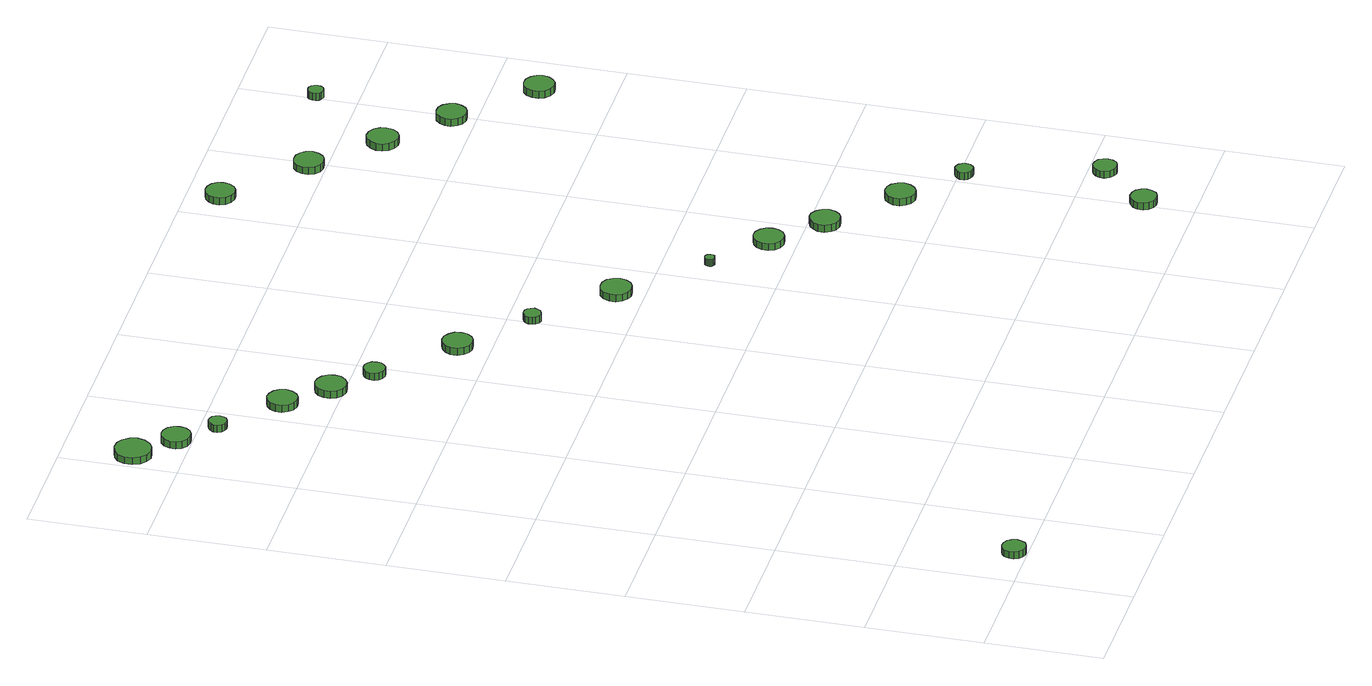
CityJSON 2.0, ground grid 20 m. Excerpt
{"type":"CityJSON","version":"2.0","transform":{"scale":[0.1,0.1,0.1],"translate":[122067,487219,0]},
"CityObjects":{
"tree1":{"type":"SolitaryVegetationObject","attributes":{"function":"something"},"geometry":[{"type":"MultiSurface","lod":"1","boundaries":[[[0,1,2,3,4,5,6,7,8,9,10,11,12,13,14]],[[15,16,17,18,19,20,21,22,23,24,25,26,27,28,29]],[[0,29,28,1]],[[1,28,27,2]],[[2,27,26,3]],[[3,26,25,4]],[[4,25,24,5]],[[5,24,23,6]],[[6,23,22,7]],[[7,22,21,8]],[[8,21,20,9]],[[9,20,19,10]],[[10,19,18,11]],[[11,18,17,12]],[[12,17,16,13]],[[13,16,15,14]],[[14,15,29,0]]]}]},
"tree2":{"type":"SolitaryVegetationObject","attributes":{"function":"something"},"geometry":[{"type":"MultiSurface","lod":"1","boundaries":[[[30,31,32,33,34,35,36,37,38,39,40,41,42,43,44]],[[45,46,47,48,49,50,51,52,53,54,55,56,57,58,59]],[[30,59,58,31]],[[31,58,57,32]],[[32,57,56,33]],[[33,56,55,34]],[[34,55,54,35]],[[35,54,53,36]],[[36,53,52,37]],[[37,52,51,38]],[[38,51,50,39]],[[39,50,49,40]],[[40,49,48,41]],[[41,48,47,42]],[[42,47,46,43]],[[43,46,45,44]],[[44,45,59,30]]]}]},
"tree3":{"type":"SolitaryVegetationObject","attributes":{"function":"something"},"geometry":[{"type":"MultiSurface","lod":"1","boundaries":[[[60,61,62,63,64,65,66,67,68,69,70,71,72,73,74]],[[75,76,77,78,79,80,81,82,83,84,85,86,87,88,89]],[[60,89,88,61]],[[61,88,87,62]],[[62,87,86,63]],[[63,86,85,64]],[[64,85,84,65]],[[65,84,83,66]],[[66,83,82,67]],[[67,82,81,68]],[[68,81,80,69]],[[69,80,79,70]],[[70,79,78,71]],[[71,78,77,72]],[[72,77,76,73]],[[73,76,75,74]],[[74,75,89,60]]]}]},
"tree4":{"type":"SolitaryVegetationObject","attributes":{"function":"something"},"geometry":[{"type":"MultiSurface","lod":"1","boundaries":[[[90,91,92,93,94,95,96,97,98,99,100,101,102,103,104]],[[105,106,107,108,109,110,111,112,113,114,115,116,117,118,119]],[[90,119,118,91]],[[91,118,117,92]],[[92,117,116,93]],[[93,116,115,94]],[[94,115,114,95]],[[95,114,113,96]],[[96,113,112,97]],[[97,112,111,98]],[[98,111,110,99]],[[99,110,109,100]],[[100,109,108,101]],[[101,108,107,102]],[[102,107,106,103]],[[103,106,105,104]],[[104,105,119,90]]]}]},
"tree5":{"type":"SolitaryVegetationObject","attributes":{"function":"something"},"geometry":[{"type":"MultiSurface","lod":"1","boundaries":[[[120,121,122,123,124,125,126,127,128,129,130,131,132,133,134]],[[135,136,137,138,139,140,141,142,143,144,145,146,147,148,149]],[[120,149,148,121]],[[121,148,147,122]],[[122,147,146,123]],[[123,146,145,124]],[[124,145,144,125]],[[125,144,143,126]],[[126,143,142,127]],[[127,142,141,128]],[[128,141,140,129]],[[129,140,139,130]],[[130,139,138,131]],[[131,138,137,132]],[[132,137,136,133]],[[133,136,135,134]],[[134,135,149,120]]]}]},
"tree6":{"type":"SolitaryVegetationObject","attributes":{"function":"something"},"geometry":[{"type":"MultiSurface","lod":"1","boundaries":[[[150,151,152,153,154,155,156,157,158,159,160,161,162,163,164]],[[165,166,167,168,169,170,171,172,173,174,175,176,177,178,179]],[[150,179,178,151]],[[151,178,177,152]],[[152,177,176,153]],[[153,176,175,154]],[[154,175,174,155]],[[155,174,173,156]],[[156,173,172,157]],[[157,172,171,158]],[[158,171,170,159]],[[159,170,169,160]],[[160,169,168,161]],[[161,168,167,162]],[[162,167,166,163]],[[163,166,165,164]],[[164,165,179,150]]]}]},
"tree7":{"type":"SolitaryVegetationObject","attributes":{"function":"something"},"geometry":[{"type":"MultiSurface","lod":"1","boundaries":[[[180,181,182,183,184,185,186,187,188,189,190,191,192,193,194]],[[195,196,197,198,199,200,201,202,203,204,205,206,207,208,209]],[[180,209,208,181]],[[181,208,207,182]],[[182,207,206,183]],[[183,206,205,184]],[[184,205,204,185]],[[185,204,203,186]],[[186,203,202,187]],[[187,202,201,188]],[[188,201,200,189]],[[189,200,199,190]],[[190,199,198,191]],[[191,198,197,192]],[[192,197,196,193]],[[193,196,195,194]],[[194,195,209,180]]]}]},
"tree8":{"type":"SolitaryVegetationObject","attributes":{"function":"something"},"geometry":[{"type":"MultiSurface","lod":"1","boundaries":[[[210,211,212,213,214,215,216,217,218,219,220,221,222,223,224]],[[225,226,227,228,229,230,231,232,233,234,235,236,237,238,239]],[[210,239,238,211]],[[211,238,237,212]],[[212,237,236,213]],[[213,236,235,214]],[[214,235,234,215]],[[215,234,233,216]],[[216,233,232,217]],[[217,232,231,218]],[[218,231,230,219]],[[219,230,229,220]],[[220,229,228,221]],[[221,228,227,222]],[[222,227,226,223]],[[223,226,225,224]],[[224,225,239,210]]]}]},
"tree9":{"type":"SolitaryVegetationObject","attributes":{"function":"something"},"geometry":[{"type":"MultiSurface","lod":"1","boundaries":[[[240,241,242,243,244,245,246,247,248,249,250,251,252,253,254]],[[255,256,257,258,259,260,261,262,263,264,265,266,267,268,269]],[[240,269,268,241]],[[241,268,267,242]],[[242,267,266,243]],[[243,266,265,244]],[[244,265,264,245]],[[245,264,263,246]],[[246,263,262,247]],[[247,262,261,248]],[[248,261,260,249]],[[249,260,259,250]],[[250,259,258,251]],[[251,258,257,252]],[[252,257,256,253]],[[253,256,255,254]],[[254,255,269,240]]]}]},
"tree10":{"type":"SolitaryVegetationObject","attributes":{"function":"something"},"geometry":[{"type":"MultiSurface","lod":"1","boundaries":[[[270,271,272,273,274,275,276,277,278,279,280,281,282,283,284]],[[285,286,287,288,289,290,291,292,293,294,295,296,297,298,299]],[[270,299,298,271]],[[271,298,297,272]],[[272,297,296,273]],[[273,296,295,274]],[[274,295,294,275]],[[275,294,293,276]],[[276,293,292,277]],[[277,292,291,278]],[[278,291,290,279]],[[279,290,289,280]],[[280,289,288,281]],[[281,288,287,282]],[[282,287,286,283]],[[283,286,285,284]],[[284,285,299,270]]]}]},
"tree11":{"type":"SolitaryVegetationObject","attributes":{"function":"something"},"geometry":[{"type":"MultiSurface","lod":"1","boundaries":[[[300,301,302,303,304,305,306,307,308,309,310,311,312,313,314]],[[315,316,317,318,319,320,321,322,323,324,325,326,327,328,329]],[[300,329,328,301]],[[301,328,327,302]],[[302,327,326,303]],[[303,326,325,304]],[[304,325,324,305]],[[305,324,323,306]],[[306,323,322,307]],[[307,322,321,308]],[[308,321,320,309]],[[309,320,319,310]],[[310,319,318,311]],[[311,318,317,312]],[[312,317,316,313]],[[313,316,315,314]],[[314,315,329,300]]]}]},
"tree12":{"type":"SolitaryVegetationObject","attributes":{"function":"something"},"geometry":[{"type":"MultiSurface","lod":"1","boundaries":[[[330,331,332,333,334,335,336,337,338,339,340,341,342,343,344]],[[345,346,347,348,349,350,351,352,353,354,355,356,357,358,359]],[[330,359,358,331]],[[331,358,357,332]],[[332,357,356,333]],[[333,356,355,334]],[[334,355,354,335]],[[335,354,353,336]],[[336,353,352,337]],[[337,352,351,338]],[[338,351,350,339]],[[339,350,349,340]],[[340,349,348,341]],[[341,348,347,342]],[[342,347,346,343]],[[343,346,345,344]],[[344,345,359,330]]]}]},
"tree13":{"type":"SolitaryVegetationObject","attributes":{"function":"something"},"geometry":[{"type":"MultiSurface","lod":"1","boundaries":[[[360,361,362,363,364,365,366,367,368,369,370,371,372,373,374]],[[375,376,377,378,379,380,381,382,383,384,385,386,387,388,389]],[[360,389,388,361]],[[361,388,387,362]],[[362,387,386,363]],[[363,386,385,364]],[[364,385,384,365]],[[365,384,383,366]],[[366,383,382,367]],[[367,382,381,368]],[[368,381,380,369]],[[369,380,379,370]],[[370,379,378,371]],[[371,378,377,372]],[[372,377,376,373]],[[373,376,375,374]],[[374,375,389,360]]]}]},
"tree14":{"type":"SolitaryVegetationObject","attributes":{"function":"something"},"geometry":[{"type":"MultiSurface","lod":"1","boundaries":[[[390,391,392,393,394,395,396,397,398,399,400,401,402,403,404]],[[405,406,407,408,409,410,411,412,413,414,415,416,417,418,419]],[[390,419,418,391]],[[391,418,417,392]],[[392,417,416,393]],[[393,416,415,394]],[[394,415,414,395]],[[395,414,413,396]],[[396,413,412,397]],[[397,412,411,398]],[[398,411,410,399]],[[399,410,409,400]],[[400,409,408,401]],[[401,408,407,402]],[[402,407,406,403]],[[403,406,405,404]],[[404,405,419,390]]]}]},
"tree15":{"type":"SolitaryVegetationObject","attributes":{"function":"something"},"geometry":[{"type":"MultiSurface","lod":"1","boundaries":[[[420,421,422,423,424,425,426,427,428,429,430,431,432,433,434]],[[435,436,437,438,439,440,441,442,443,444,445,446,447,448,449]],[[420,449,448,421]],[[421,448,447,422]],[[422,447,446,423]],[[423,446,445,424]],[[424,445,444,425]],[[425,444,443,426]],[[426,443,442,427]],[[427,442,441,428]],[[428,441,440,429]],[[429,440,439,430]],[[430,439,438,431]],[[431,438,437,432]],[[432,437,436,433]],[[433,436,435,434]],[[434,435,449,420]]]}]},
"tree16":{"type":"SolitaryVegetationObject","attributes":{"function":"something"},"geometry":[{"type":"MultiSurface","lod":"1","boundaries":[[[450,451,452,453,454,455,456,457,458,459,460,461,462,463,464]],[[465,466,467,468,469,470,471,472,473,474,475,476,477,478,479]],[[450,479,478,451]],[[451,478,477,452]],[[452,477,476,453]],[[453,476,475,454]],[[454,475,474,455]],[[455,474,473,456]],[[456,473,472,457]],[[457,472,471,458]],[[458,471,470,459]],[[459,470,469,460]],[[460,469,468,461]],[[461,468,467,462]],[[462,467,466,463]],[[463,466,465,464]],[[464,465,479,450]]]}]},
"tree17":{"type":"SolitaryVegetationObject","attributes":{"function":"something"},"geometry":[{"type":"MultiSurface","lod":"1","boundaries":[[[480,481,482,483,484,485,486,487,488,489,490,491,492,493,494]],[[495,496,497,498,499,500,501,502,503,504,505,506,507,508,509]],[[480,509,508,481]],[[481,508,507,482]],[[482,507,506,483]],[[483,506,505,484]],[[484,505,504,485]],[[485,504,503,486]],[[486,503,502,487]],[[487,502,501,488]],[[488,501,500,489]],[[489,500,499,490]],[[490,499,498,491]],[[491,498,497,492]],[[492,497,496,493]],[[493,496,495,494]],[[494,495,509,480]]]}]},
"tree18":{"type":"SolitaryVegetationObject","attributes":{"function":"something"},"geometry":[{"type":"MultiSurface","lod":"1","boundaries":[[[510,511,512,513,514,515,516,517,518,519,520,521,522,523,524]],[[525,526,527,528,529,530,531,532,533,534,535,536,537,538,539]],[[510,539,538,511]],[[511,538,537,512]],[[512,537,536,513]],[[513,536,535,514]],[[514,535,534,515]],[[515,534,533,516]],[[516,533,532,517]],[[517,532,531,518]],[[518,531,530,519]],[[519,530,529,520]],[[520,529,528,521]],[[521,528,527,522]],[[522,527,526,523]],[[523,526,525,524]],[[524,525,539,510]]]}]},
"tree19":{"type":"SolitaryVegetationObject","attributes":{"function":"something"},"geometry":[{"type":"MultiSurface","lod":"1","boundaries":[[[540,541,542,543,544,545,546,547,548,549,550,551,552,553,554]],[[555,556,557,558,559,560,561,562,563,564,565,566,567,568,569]],[[540,569,568,541]],[[541,568,567,542]],[[542,567,566,543]],[[543,566,565,544]],[[544,565,564,545]],[[545,564,563,546]],[[546,563,562,547]],[[547,562,561,548]],[[548,561,560,549]],[[549,560,559,550]],[[550,559,558,551]],[[551,558,557,552]],[[552,557,556,553]],[[553,556,555,554]],[[554,555,569,540]]]}]},
"tree20":{"type":"SolitaryVegetationObject","attributes":{"function":"something"},"geometry":[{"type":"MultiSurface","lod":"1","boundaries":[[[570,571,572,573,574,575,576,577,578,579,580,581,582,583,584]],[[585,586,587,588,589,590,591,592,593,594,595,596,597,598,599]],[[570,599,598,571]],[[571,598,597,572]],[[572,597,596,573]],[[573,596,595,574]],[[574,595,594,575]],[[575,594,593,576]],[[576,593,592,577]],[[577,592,591,578]],[[578,591,590,579]],[[579,590,589,580]],[[580,589,588,581]],[[581,588,587,582]],[[582,587,586,583]],[[583,586,585,584]],[[584,585,599,570]]]}]},
"tree21":{"type":"SolitaryVegetationObject","attributes":{"function":"something"},"geometry":[{"type":"MultiSurface","lod":"1","boundaries":[[[600,601,602,603,604,605,606,607,608,609,610,611,612,613,614]],[[615,616,617,618,619,620,621,622,623,624,625,626,627,628,629]],[[600,629,628,601]],[[601,628,627,602]],[[602,627,626,603]],[[603,626,625,604]],[[604,625,624,605]],[[605,624,623,606]],[[606,623,622,607]],[[607,622,621,608]],[[608,621,620,609]],[[609,620,619,610]],[[610,619,618,611]],[[611,618,617,612]],[[612,617,616,613]],[[613,616,615,614]],[[614,615,629,600]]]}]},
"tree22":{"type":"SolitaryVegetationObject","attributes":{"function":"something"},"geometry":[{"type":"MultiSurface","lod":"1","boundaries":[[[630,631,632,633,634,635,636,637,638,639,640,641,642,643,644]],[[645,646,647,648,649,650,651,652,653,654,655,656,657,658,659]],[[630,659,658,631]],[[631,658,657,632]],[[632,657,656,633]],[[633,656,655,634]],[[634,655,654,635]],[[635,654,653,636]],[[636,653,652,637]],[[637,652,651,638]],[[638,651,650,639]],[[639,650,649,640]],[[640,649,648,641]],[[641,648,647,642]],[[642,647,646,643]],[[643,646,645,644]],[[644,645,659,630]]]}]},
"tree23":{"type":"SolitaryVegetationObject","attributes":{"function":"something"},"geometry":[{"type":"MultiSurface","lod":"1","boundaries":[[[660,661,662,663,664,665,666,667,668,669,670,671,672,673,674]],[[675,676,677,678,679,680,681,682,683,684,685,686,687,688,689]],[[660,689,688,661]],[[661,688,687,662]],[[662,687,686,663]],[[663,686,685,664]],[[664,685,684,665]],[[665,684,683,666]],[[666,683,682,667]],[[667,682,681,668]],[[668,681,680,669]],[[669,680,679,670]],[[670,679,678,671]],[[671,678,677,672]],[[672,677,676,673]],[[673,676,675,674]],[[674,675,689,660]]]}]}
},
"vertices":[
[106,22,15],[104,30,15],[100,37,15],[92,41,15],[84,42,15],[76,39,15],[70,34,15],[67,26,15],[67,18,15],[70,10,15],[76,5,15],[84,2,15],[92,3,15],[100,7,15],[104,14,15],[104,14,2],[100,7,2],[92,3,2],[84,2,2],[76,5,2],[70,10,2],[67,18,2],[67,26,2],[70,34,2],[76,39,2],[84,42,2],[92,41,2],[100,37,2],[104,30,2],[106,22,2],
[65,1482,17],[62,1495,17],[54,1506,17],[43,1512,17],[30,1513,17],[18,1509,17],[8,1501,17],[3,1489,17],[3,1476,17],[8,1464,17],[18,1455,17],[30,1451,17],[43,1453,17],[54,1459,17],[62,1470,17],[62,1470,4],[54,1459,4],[43,1453,4],[30,1451,4],[18,1455,4],[8,1464,4],[3,1476,4],[3,1489,4],[8,1501,4],[18,1509,4],[30,1513,4],[43,1512,4],[54,1506,4],[62,1495,4],[65,1482,4],
[119,1425,16],[117,1435,16],[111,1444,16],[102,1449,16],[92,1450,16],[82,1447,16],[74,1440,16],[70,1430,16],[70,1420,16],[74,1411,16],[82,1404,16],[92,1401,16],[102,1402,16],[111,1407,16],[117,1415,16],[117,1415,3],[111,1407,3],[102,1402,3],[92,1401,3],[82,1404,3],[74,1411,3],[70,1420,3],[70,1430,3],[74,1440,3],[82,1447,3],[92,1450,3],[102,1449,3],[111,1444,3],[117,1435,3],[119,1425,3],
[168,1370,16],[166,1377,16],[163,1382,16],[157,1385,16],[151,1386,16],[145,1384,16],[140,1379,16],[137,1374,16],[137,1367,16],[140,1361,16],[145,1357,16],[151,1355,16],[157,1356,16],[163,1359,16],[166,1364,16],[166,1364,3],[163,1359,3],[157,1356,3],[151,1355,3],[145,1357,3],[140,1361,3],[137,1367,3],[137,1374,3],[140,1379,3],[145,1384,3],[151,1386,3],[157,1385,3],[163,1382,3],[166,1377,3],[168,1370,3],
[273,1286,17],[270,1297,17],[264,1305,17],[255,1310,17],[245,1312,17],[234,1308,17],[227,1301,17],[222,1292,17],[222,1281,17],[227,1271,17],[234,1264,17],[245,1261,17],[255,1262,17],[264,1267,17],[270,1276,17],[270,1276,4],[264,1267,4],[255,1262,4],[245,1261,4],[234,1264,4],[227,1271,4],[222,1281,4],[222,1292,4],[227,1301,4],[234,1308,4],[245,1312,4],[255,1310,4],[264,1305,4],[270,1297,4],[273,1286,4],
[338,1221,16],[336,1232,16],[329,1241,16],[320,1246,16],[309,1248,16],[298,1244,16],[290,1237,16],[286,1227,16],[286,1216,16],[290,1206,16],[298,1198,16],[309,1195,16],[320,1196,16],[329,1202,16],[336,1210,16],[336,1210,3],[329,1202,3],[320,1196,3],[309,1195,3],[298,1198,3],[290,1206,3],[286,1216,3],[286,1227,3],[290,1237,3],[298,1244,3],[309,1248,3],[320,1246,3],[329,1241,3],[336,1232,3],[338,1221,3],
[396,1165,15],[395,1173,15],[390,1179,15],[384,1183,15],[376,1183,15],[369,1181,15],[363,1176,15],[360,1169,15],[360,1161,15],[363,1154,15],[369,1149,15],[376,1147,15],[384,1148,15],[390,1152,15],[395,1158,15],[395,1158,2],[390,1152,2],[384,1148,2],[376,1147,2],[369,1149,2],[363,1154,2],[360,1161,2],[360,1169,2],[363,1176,2],[369,1181,2],[376,1183,2],[384,1183,2],[390,1179,2],[395,1173,2],[396,1165,2],
[520,1055,15],[518,1066,15],[511,1074,15],[502,1080,15],[492,1081,15],[482,1077,15],[474,1070,15],[469,1061,15],[469,1050,15],[474,1040,15],[482,1033,15],[492,1030,15],[502,1031,15],[511,1036,15],[518,1045,15],[518,1045,2],[511,1036,2],[502,1031,2],[492,1030,2],[482,1033,2],[474,1040,2],[469,1050,2],[469,1061,2],[474,1070,2],[482,1077,2],[492,1081,2],[502,1080,2],[511,1074,2],[518,1066,2],[520,1055,2],
[623,959,15],[621,965,15],[618,970,15],[613,973,15],[606,974,15],[601,972,15],[596,968,15],[594,962,15],[594,956,15],[596,950,15],[601,946,15],[606,944,15],[613,945,15],[618,948,15],[621,953,15],[621,953,2],[618,948,2],[613,945,2],[606,944,2],[601,946,2],[596,950,2],[594,956,2],[594,962,2],[596,968,2],[601,972,2],[606,974,2],[613,973,2],[618,970,2],[621,965,2],[623,959,2],
[750,848,14],[747,859,14],[741,868,14],[731,873,14],[720,874,14],[710,871,14],[702,864,14],[697,853,14],[697,842,14],[702,832,14],[710,825,14],[720,822,14],[731,823,14],[741,828,14],[747,837,14],[747,837,1],[741,828,1],[731,823,1],[720,822,1],[710,825,1],[702,832,1],[697,842,1],[697,853,1],[702,864,1],[710,871,1],[720,874,1],[731,873,1],[741,868,1],[747,859,1],[750,848,1],
[857,723,15],[857,726,15],[855,729,15],[851,731,15],[848,731,15],[845,730,15],[842,727,15],[841,724,15],[841,721,15],[842,718,15],[845,715,15],[848,714,15],[851,715,15],[855,716,15],[857,719,15],[857,719,2],[855,716,2],[851,715,2],[848,714,2],[845,715,2],[842,718,2],[841,721,2],[841,724,2],[842,727,2],[845,730,2],[848,731,2],[851,731,2],[855,729,2],[857,726,2],[857,723,2],
[962,646,15],[960,657,15],[954,665,15],[945,671,15],[934,672,15],[924,668,15],[916,661,15],[912,652,15],[912,641,15],[916,631,15],[924,624,15],[934,621,15],[945,622,15],[954,627,15],[960,636,15],[960,636,3],[954,627,3],[945,622,3],[934,621,3],[924,624,3],[916,631,3],[912,641,3],[912,652,3],[916,661,3],[924,668,3],[934,672,3],[945,671,3],[954,665,3],[960,657,3],[962,646,3],
[1042,572,15],[1039,583,15],[1033,591,15],[1024,597,15],[1013,598,15],[1003,594,15],[996,587,15],[991,578,15],[991,567,15],[996,557,15],[1003,550,15],[1013,547,15],[1024,548,15],[1033,553,15],[1039,562,15],[1039,562,2],[1033,553,2],[1024,548,2],[1013,547,2],[1003,550,2],[996,557,2],[991,567,2],[991,578,2],[996,587,2],[1003,594,2],[1013,598,2],[1024,597,2],[1033,591,2],[1039,583,2],[1042,572,2],
[1223,86,19],[1221,95,19],[1216,103,19],[1208,107,19],[1198,108,19],[1190,105,19],[1183,99,19],[1179,91,19],[1179,81,19],[1183,73,19],[1190,66,19],[1198,64,19],[1208,65,19],[1216,69,19],[1221,77,19],[1221,77,6],[1216,69,6],[1208,65,6],[1198,64,6],[1190,66,6],[1183,73,6],[1179,81,6],[1179,91,6],[1183,99,6],[1190,105,6],[1198,108,6],[1208,107,6],[1216,103,6],[1221,95,6],[1223,86,6],
[1151,474,16],[1148,484,16],[1142,493,16],[1133,498,16],[1122,499,16],[1112,496,16],[1105,489,16],[1100,479,16],[1100,468,16],[1105,459,16],[1112,452,16],[1122,448,16],[1133,449,16],[1142,455,16],[1148,463,16],[1148,463,3],[1142,455,3],[1133,449,3],[1122,448,3],[1112,452,3],[1105,459,3],[1100,468,3],[1100,479,3],[1105,489,3],[1112,496,3],[1122,499,3],[1133,498,3],[1142,493,3],[1148,484,3],[1151,474,3],
[886,1545,14],[884,1555,14],[878,1563,14],[869,1568,14],[859,1569,14],[849,1566,14],[841,1559,14],[837,1550,14],[837,1540,14],[841,1530,14],[849,1523,14],[859,1520,14],[869,1521,14],[878,1526,14],[884,1535,14],[884,1535,1],[878,1526,1],[869,1521,1],[859,1520,1],[849,1523,1],[841,1530,1],[837,1540,1],[837,1550,1],[841,1559,1],[849,1566,1],[859,1569,1],[869,1568,1],[878,1563,1],[884,1555,1],[886,1545,1],
[1299,170,20],[1297,178,20],[1293,185,20],[1285,189,20],[1277,190,20],[1269,187,20],[1263,182,20],[1259,174,20],[1259,166,20],[1263,158,20],[1269,153,20],[1277,150,20],[1285,151,20],[1293,155,20],[1297,162,20],[1297,162,7],[1293,155,7],[1285,151,7],[1277,150,7],[1269,153,7],[1263,158,7],[1259,166,7],[1259,174,7],[1263,182,7],[1269,187,7],[1277,190,7],[1285,189,7],[1293,185,7],[1297,178,7],[1299,170,7],
[1230,390,19],[1229,396,19],[1225,401,19],[1220,404,19],[1214,405,19],[1208,403,19],[1203,398,19],[1200,393,19],[1200,386,19],[1203,381,19],[1208,377,19],[1214,375,19],[1220,375,19],[1225,378,19],[1229,383,19],[1229,383,6],[1225,378,6],[1220,375,6],[1214,375,6],[1208,377,6],[1203,381,6],[1200,386,6],[1200,393,6],[1203,398,6],[1208,403,6],[1214,405,6],[1220,404,6],[1225,401,6],[1229,396,6],[1230,390,6],
[1013,1428,16],[1010,1439,16],[1004,1447,16],[995,1452,16],[984,1453,16],[974,1450,16],[966,1443,16],[962,1433,16],[962,1423,16],[966,1413,16],[974,1406,16],[984,1403,16],[995,1404,16],[1004,1409,16],[1010,1418,16],[1010,1418,3],[1004,1409,3],[995,1404,3],[984,1403,3],[974,1406,3],[966,1413,3],[962,1423,3],[962,1433,3],[966,1443,3],[974,1450,3],[984,1453,3],[995,1452,3],[1004,1447,3],[1010,1439,3],[1013,1428,3],
[1116,1331,15],[1114,1341,15],[1108,1350,15],[1098,1356,15],[1087,1357,15],[1077,1354,15],[1069,1346,15],[1064,1336,15],[1064,1325,15],[1069,1315,15],[1077,1308,15],[1087,1304,15],[1098,1305,15],[1108,1311,15],[1114,1320,15],[1114,1320,2],[1108,1311,2],[1098,1305,2],[1087,1304,2],[1077,1308,2],[1069,1315,2],[1064,1325,2],[1064,1336,2],[1069,1346,2],[1077,1354,2],[1087,1357,2],[1098,1356,2],[1108,1350,2],[1114,1341,2],[1116,1331,2],
[1218,1241,15],[1215,1251,15],[1209,1260,15],[1200,1265,15],[1190,1266,15],[1179,1263,15],[1172,1256,15],[1167,1246,15],[1167,1236,15],[1172,1226,15],[1179,1219,15],[1190,1216,15],[1200,1217,15],[1209,1222,15],[1215,1231,15],[1215,1231,2],[1209,1222,2],[1200,1217,2],[1190,1216,2],[1179,1219,2],[1172,1226,2],[1167,1236,2],[1167,1246,2],[1172,1256,2],[1179,1263,2],[1190,1266,2],[1200,1265,2],[1209,1260,2],[1215,1251,2],[1218,1241,2],
[1217,1471,16],[1216,1477,16],[1213,1481,16],[1208,1484,16],[1203,1484,16],[1197,1483,16],[1193,1479,16],[1191,1474,16],[1191,1468,16],[1193,1463,16],[1197,1460,16],[1203,1458,16],[1208,1459,16],[1213,1461,16],[1216,1466,16],[1216,1466,3],[1213,1461,3],[1208,1459,3],[1203,1458,3],[1197,1460,3],[1193,1463,3],[1191,1468,3],[1191,1474,3],[1193,1479,3],[1197,1483,3],[1203,1484,3],[1208,1484,3],[1213,1481,3],[1216,1477,3],[1217,1471,3],
[1342,1126,13],[1339,1136,13],[1333,1144,13],[1324,1150,13],[1313,1151,13],[1303,1148,13],[1295,1141,13],[1291,1131,13],[1291,1120,13],[1295,1111,13],[1303,1104,13],[1313,1100,13],[1324,1101,13],[1333,1107,13],[1339,1115,13],[1339,1115,0],[1333,1107,0],[1324,1101,0],[1313,1100,0],[1303,1104,0],[1295,1111,0],[1291,1120,0],[1291,1131,0],[1295,1141,0],[1303,1148,0],[1313,1151,0],[1324,1150,0],[1333,1144,0],[1339,1136,0],[1342,1126,0]
]}
